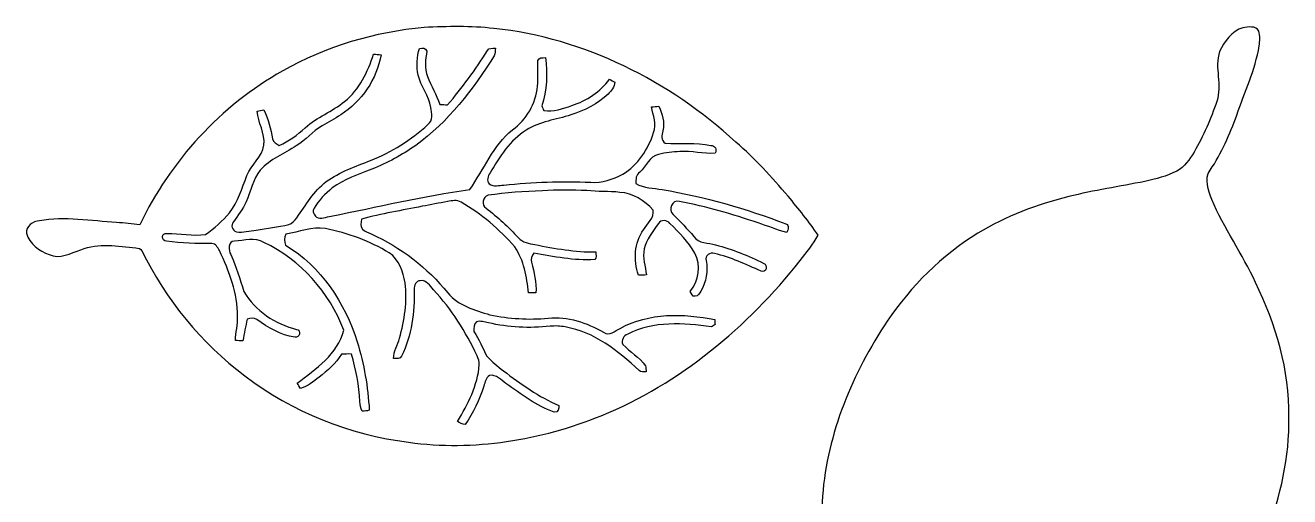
# Model space of a CAD drawing. Header units: centimetres. Extents: x -11.5 to 11.5, y -12.7 to 12.7.
# Drawn here: x -11.51 to 11.55, y 4.08 to 12.69 of the extents above; entities that cross this region are included whole.
import ezdxf

# ---------------------------------------------------------------- set-up
doc = ezdxf.new("R2010")
doc.units = ezdxf.units.CM
doc.header["$MEASUREMENT"] = 0
doc.layers.add('Camada 1', color=7, linetype='Continuous')

msp = doc.modelspace()

# ---------------------------------------------------------------- linework, layer by layer
at = {"layer": 'Camada 1', "color": 156}
for points, knots in [([(10.26724, 12.2054), (10.35507, 12.39026), (10.48807, 12.57969), (10.6941, 12.64038), (10.6941, 12.64038), (10.78864, 12.65132), (10.92729, 12.68518), (10.98125, 12.579), (10.98125, 12.579), (11.01372, 12.49221), (11.00242, 12.39696), (10.99043, 12.3077), (10.99043, 12.3077), (10.91776, 11.86814), (10.72337, 11.46386), (10.58087, 11.04511), (10.58087, 11.04511), (10.45527, 10.69516), (10.30357, 10.35261), (10.09826, 10.04147), (10.09826, 10.04147), (9.97866, 9.8813), (10.06756, 9.67281), (10.12472, 9.50488), (10.12472, 9.50488), (10.35261, 8.98031), (10.68246, 8.50793), (10.92482, 7.99006), (10.92482, 7.99006), (11.29663, 7.22841), (11.54711, 6.39092), (11.53089, 5.53685), (11.53089, 5.53685), (11.54677, 4.81047), (11.3792, 4.09187), (11.12378, 3.41558), (11.12378, 3.41558), (10.88848, 2.8067), (10.58791, 2.21967), (10.19844, 1.69403), (10.19844, 1.69403), (9.76488, 1.11441), (9.21597, 0.61207), (8.56826, 0.28256), (8.56826, 0.28256), (8.28993, 0.13545), (7.99429, 0.0247), (7.69584, -0.07443), (7.69584, -0.07443), (7.26546, -0.19543), (6.82659, -0.28821), (6.38386, -0.3489), (6.38386, -0.3489), (5.94395, -0.43039), (5.48674, -0.46813), (5.07505, -0.65617), (5.07505, -0.65617), (4.96005, -0.70026), (4.86587, -0.83467), (4.73109, -0.79621), (4.73109, -0.79621), (4.67042, -0.79021), (4.6616, -0.71966), (4.65771, -0.67168), (4.65771, -0.67168), (4.6429, -0.33338), (4.47815, -0.02716), (4.31799, 0.26282), (4.31799, 0.26282), (3.91865, 0.95355), (3.47556, 1.63264), (3.24202, 2.40242), (3.24202, 2.40242), (3.06599, 2.94674), (2.99366, 3.52248), (3.02789, 4.09363), (3.02789, 4.09363), (3.11643, 5.24121), (3.5754, 6.33659), (4.2097, 7.28732), (4.2097, 7.28732), (4.6429, 7.92585), (5.201, 8.48642), (5.86105, 8.88964), (5.86105, 8.88964), (6.37292, 9.20044), (6.93807, 9.41846), (7.51945, 9.55815), (7.51945, 9.55815), (7.9763, 9.67422), (8.44303, 9.74336), (8.90481, 9.83509), (8.90481, 9.83509), (9.10271, 9.88236), (9.30521, 9.92645), (9.48619, 10.02383), (9.48619, 10.02383), (9.62976, 10.09896), (9.72149, 10.23866), (9.80439, 10.37237), (9.80439, 10.37237), (9.97444, 10.66518), (10.1092, 10.97702), (10.21856, 11.297), (10.21856, 11.297), (10.31768, 11.59191), (10.17128, 11.91012), (10.26724, 12.2054)], [0, 0, 0, 0, 0.03571429, 0.03571429, 0.03571429, 0.03571429, 0.07142857, 0.07142857, 0.07142857, 0.07142857, 0.10714286, 0.10714286, 0.10714286, 0.10714286, 0.14285714, 0.14285714, 0.14285714, 0.14285714, 0.17857143, 0.17857143, 0.17857143, 0.17857143, 0.21428571, 0.21428571, 0.21428571, 0.21428571, 0.25, 0.25, 0.25, 0.25, 0.28571429, 0.28571429, 0.28571429, 0.28571429, 0.32142857, 0.32142857, 0.32142857, 0.32142857, 0.35714286, 0.35714286, 0.35714286, 0.35714286, 0.39285714, 0.39285714, 0.39285714, 0.39285714, 0.42857143, 0.42857143, 0.42857143, 0.42857143, 0.46428571, 0.46428571, 0.46428571, 0.46428571, 0.5, 0.5, 0.5, 0.5, 0.53571429, 0.53571429, 0.53571429, 0.53571429, 0.57142857, 0.57142857, 0.57142857, 0.57142857, 0.60714286, 0.60714286, 0.60714286, 0.60714286, 0.64285714, 0.64285714, 0.64285714, 0.64285714, 0.67857143, 0.67857143, 0.67857143, 0.67857143, 0.71428571, 0.71428571, 0.71428571, 0.71428571, 0.75, 0.75, 0.75, 0.75, 0.78571429, 0.78571429, 0.78571429, 0.78571429, 0.82142857, 0.82142857, 0.82142857, 0.82142857, 0.85714286, 0.85714286, 0.85714286, 0.85714286, 0.89285714, 0.89285714, 0.89285714, 0.89285714, 0.92857143, 0.92857143, 0.92857143, 0.92857143, 1, 1, 1, 1]), ([(-6.81496, 11.85192), (-6.0258, 12.301), (-5.13644, 12.56417), (-4.23333, 12.64496), (-4.23333, 12.64496), (-3.8107, 12.66331), (-3.38525, 12.6746), (-2.96438, 12.62697), (-2.96438, 12.62697), (-1.31375, 12.45411), (0.23495, 11.66706), (1.44955, 10.55193), (1.44955, 10.55193), (1.7967, 10.25383), (2.10361, 9.91234), (2.40064, 9.56522), (2.40064, 9.56522), (2.59221, 9.33555), (2.78165, 9.10272), (2.94815, 8.85366), (2.94815, 8.85366), (2.86066, 8.68467), (2.73332, 8.5418), (2.62008, 8.39045), (2.62008, 8.39045), (1.66088, 7.17832), (0.4339, 6.14927), (-1.00541, 5.56083), (-1.00541, 5.56083), (-2.11137, 5.1121), (-3.33269, 4.91172), (-4.51979, 5.07646), (-4.51979, 5.07646), (-5.59752, 5.21229), (-6.63857, 5.63209), (-7.50464, 6.28826), (-7.50464, 6.28826), (-8.30086, 6.88516), (-8.94468, 7.67891), (-9.38424, 8.57037), (-9.38424, 8.57037), (-9.3987, 8.61518), (-9.45373, 8.61377), (-9.49113, 8.62188), (-9.49113, 8.62188), (-9.82309, 8.65751), (-10.17375, 8.71677), (-10.49408, 8.58837), (-10.49408, 8.58837), (-10.67928, 8.5291), (-10.88036, 8.41269), (-11.07545, 8.49947), (-11.07545, 8.49947), (-11.25396, 8.56862), (-11.43317, 8.69526), (-11.48538, 8.88929), (-11.48538, 8.88929), (-11.50902, 9.02088), (-11.36437, 9.10519), (-11.2522, 9.11859), (-11.2522, 9.11859), (-10.78512, 9.19691), (-10.31098, 9.11683), (-9.8432, 9.08614), (-9.8432, 9.08614), (-9.70138, 9.07908), (-9.56027, 9.05968), (-9.41916, 9.04451), (-9.41916, 9.04451), (-8.86354, 10.21538), (-7.94667, 11.21621), (-6.81496, 11.85192)], [0, 0, 0, 0, 0.05263158, 0.05263158, 0.05263158, 0.05263158, 0.10526316, 0.10526316, 0.10526316, 0.10526316, 0.15789474, 0.15789474, 0.15789474, 0.15789474, 0.21052632, 0.21052632, 0.21052632, 0.21052632, 0.26315789, 0.26315789, 0.26315789, 0.26315789, 0.31578947, 0.31578947, 0.31578947, 0.31578947, 0.36842105, 0.36842105, 0.36842105, 0.36842105, 0.42105263, 0.42105263, 0.42105263, 0.42105263, 0.47368421, 0.47368421, 0.47368421, 0.47368421, 0.52631579, 0.52631579, 0.52631579, 0.52631579, 0.57894737, 0.57894737, 0.57894737, 0.57894737, 0.63157895, 0.63157895, 0.63157895, 0.63157895, 0.68421053, 0.68421053, 0.68421053, 0.68421053, 0.73684211, 0.73684211, 0.73684211, 0.73684211, 0.78947368, 0.78947368, 0.78947368, 0.78947368, 0.84210526, 0.84210526, 0.84210526, 0.84210526, 0.89473684, 0.89473684, 0.89473684, 0.89473684, 1, 1, 1, 1]), ([(-4.3187, 12.26326), (-4.3187, 12.26326), (-4.3187, 12.26326), (-4.3187, 12.26326), (-4.3187, 12.26326), (-4.37444, 12.10839), (-4.37761, 11.93764), (-4.3434, 11.77748), (-4.3434, 11.77748), (-4.30247, 11.56687), (-4.14655, 11.39859), (-4.11268, 11.18552), (-4.11268, 11.18552), (-4.09857, 11.08145), (-4.06822, 10.94457), (-4.16806, 10.8719), (-4.16806, 10.8719), (-4.47745, 10.5992), (-4.82669, 10.36672), (-5.21229, 10.21715), (-5.21229, 10.21715), (-5.49168, 10.11272), (-5.77603, 10.00759), (-6.0198, 9.83191), (-6.0198, 9.83191), (-6.25228, 9.66045), (-6.39092, 9.40188), (-6.5599, 9.17434), (-6.5599, 9.17434), (-6.60011, 9.12565), (-6.63751, 9.06285), (-6.70489, 9.05122), (-6.70489, 9.05122), (-6.90033, 9.00253), (-7.1014, 8.98102), (-7.29967, 8.94715), (-7.29967, 8.94715), (-7.41927, 8.9355), (-7.53921, 8.89776), (-7.65951, 8.91681), (-7.65951, 8.91681), (-7.73711, 8.93657), (-7.76498, 9.04063), (-7.71455, 9.09954), (-7.71455, 9.09954), (-7.63023, 9.21561), (-7.54097, 9.3292), (-7.48417, 9.4622), (-7.48417, 9.4622), (-7.39174, 9.65305), (-7.36318, 9.87671), (-7.22417, 10.04358), (-7.22417, 10.04358), (-7.04427, 10.24325), (-6.78921, 10.34344), (-6.56695, 10.48526), (-6.56695, 10.48526), (-6.39833, 10.59074), (-6.27133, 10.7509), (-6.09811, 10.85038), (-6.09811, 10.85038), (-5.98452, 10.9167), (-5.86775, 10.97808), (-5.75734, 11.05005), (-5.75734, 11.05005), (-5.37562, 11.29312), (-5.09763, 11.70269), (-5.02143, 12.14861), (-5.02143, 12.14861), (-5.06764, 12.15072), (-5.11315, 12.15425), (-5.15902, 12.15918), (-5.15902, 12.15918), (-5.26238, 11.8364), (-5.41408, 11.51149), (-5.68607, 11.29665), (-5.68607, 11.29665), (-5.90797, 11.10896), (-6.19159, 11.01195), (-6.40644, 10.81475), (-6.40644, 10.81475), (-6.5479, 10.68458), (-6.70418, 10.56957), (-6.88021, 10.49055), (-6.88021, 10.49055), (-6.92185, 10.52794), (-6.99381, 10.55017), (-6.99947, 10.61332), (-6.99947, 10.61332), (-7.02663, 10.79641), (-7.08377, 10.97244), (-7.15785, 11.14178), (-7.15785, 11.14178), (-7.19842, 11.13507), (-7.23935, 11.12872), (-7.2792, 11.11884), (-7.2792, 11.11884), (-7.27145, 10.90753), (-7.12752, 10.71597), (-7.15751, 10.49901), (-7.15751, 10.49901), (-7.19242, 10.27959), (-7.38893, 10.14165), (-7.46794, 9.94198), (-7.46794, 9.94198), (-7.56214, 9.71126), (-7.62175, 9.45938), (-7.78651, 9.26499), (-7.78651, 9.26499), (-7.91492, 9.11789), (-8.05568, 8.97643), (-8.22007, 8.86953), (-8.22007, 8.86953), (-8.45466, 8.83743), (-8.69033, 8.88188), (-8.92527, 8.88646), (-8.92527, 8.88646), (-9.02582, 8.9154), (-9.03181, 8.73689), (-8.93445, 8.74323), (-8.93445, 8.74323), (-8.66104, 8.70479), (-8.38446, 8.70373), (-8.1093, 8.70196), (-8.1093, 8.70196), (-8.03416, 8.70655), (-8.001, 8.62753), (-7.96959, 8.5732), (-7.96959, 8.5732), (-7.78898, 8.1982), (-7.63905, 7.79426), (-7.63729, 7.3727), (-7.63729, 7.3727), (-7.63305, 7.22453), (-7.67362, 7.07989), (-7.67856, 6.93208), (-7.67856, 6.93208), (-7.63269, 6.92962), (-7.58684, 6.92855), (-7.54062, 6.92962), (-7.54062, 6.92962), (-7.51311, 7.0612), (-7.4937, 7.1942), (-7.46125, 7.32437), (-7.46125, 7.32437), (-7.40409, 7.33107), (-7.33918, 7.35787), (-7.28909, 7.31519), (-7.28909, 7.31519), (-7.0806, 7.1702), (-6.85305, 7.02592), (-6.59553, 6.99664), (-6.59553, 6.99664), (-6.50628, 6.96453), (-6.46959, 7.12716), (-6.56061, 7.13668), (-6.56061, 7.13668), (-6.95359, 7.23087), (-7.31943, 7.47289), (-7.52369, 7.82637), (-7.52369, 7.82637), (-7.596, 8.05356), (-7.66022, 8.28393), (-7.76393, 8.49947), (-7.76393, 8.49947), (-7.80415, 8.57919), (-7.82002, 8.74676), (-7.69338, 8.74465), (-7.69338, 8.74465), (-7.51557, 8.75312), (-7.32013, 8.8265), (-7.15785, 8.72031), (-7.15785, 8.72031), (-6.48545, 8.40634), (-5.9644, 7.81295), (-5.70194, 7.12257), (-5.70194, 7.12257), (-5.80602, 6.67631), (-6.21805, 6.42126), (-6.54931, 6.15173), (-6.54931, 6.15173), (-6.53415, 6.1281), (-6.5038, 6.08047), (-6.48864, 6.05683), (-6.48864, 6.05683), (-6.36057, 6.09494), (-6.25722, 6.18208), (-6.1528, 6.26109), (-6.1528, 6.26109), (-5.99863, 6.38245), (-5.84799, 6.51474), (-5.74321, 6.68197), (-5.74321, 6.68197), (-5.68289, 6.68655), (-5.62292, 6.68725), (-5.5626, 6.68655), (-5.5626, 6.68655), (-5.47582, 6.40467), (-5.42254, 6.11187), (-5.40597, 5.8173), (-5.40597, 5.8173), (-5.40173, 5.75768), (-5.39184, 5.69701), (-5.36539, 5.64268), (-5.36539, 5.64268), (-5.32165, 5.64198), (-5.27826, 5.64797), (-5.23558, 5.66067), (-5.23558, 5.66067), (-5.2645, 6.08329), (-5.32659, 6.50558), (-5.45923, 6.90915), (-5.45923, 6.90915), (-5.67689, 7.61929), (-6.11681, 8.28533), (-6.76205, 8.67233), (-6.76205, 8.67233), (-6.79202, 8.7383), (-6.78461, 8.80815), (-6.7571, 8.87341), (-6.7571, 8.87341), (-6.51898, 8.91575), (-6.28297, 9.01206), (-6.03744, 8.97431), (-6.03744, 8.97431), (-5.6268, 8.89776), (-5.22922, 8.74818), (-4.87221, 8.53052), (-4.87221, 8.53052), (-4.68982, 8.41127), (-4.62104, 8.18832), (-4.58435, 7.98476), (-4.58435, 7.98476), (-4.53602, 7.64575), (-4.5988, 7.30284), (-4.68524, 6.97511), (-4.68524, 6.97511), (-4.71699, 6.84917), (-4.79777, 6.73559), (-4.7939, 6.60188), (-4.7939, 6.60188), (-4.7452, 6.61423), (-4.66514, 6.58459), (-4.64643, 6.64845), (-4.64643, 6.64845), (-4.46475, 7.02592), (-4.40655, 7.45208), (-4.41888, 7.86765), (-4.41888, 7.86765), (-4.42241, 7.93608), (-4.38538, 8.02498), (-4.30564, 8.02463), (-4.30564, 8.02463), (-4.19381, 8.04086), (-4.12996, 7.92903), (-4.06364, 7.85988), (-4.06364, 7.85988), (-3.73768, 7.50288), (-3.47486, 7.09153), (-3.27025, 6.65444), (-3.27025, 6.65444), (-3.24908, 6.60259), (-3.22403, 6.54861), (-3.23003, 6.4904), (-3.23003, 6.4904), (-3.25966, 6.11363), (-3.43712, 5.77144), (-3.62866, 5.45324), (-3.62866, 5.45324), (-3.58634, 5.425), (-3.53905, 5.40737), (-3.48862, 5.39855), (-3.48862, 5.39855), (-3.34291, 5.61516), (-3.2205, 5.84941), (-3.14924, 6.10164), (-3.14924, 6.10164), (-3.1249, 6.17007), (-3.11467, 6.25792), (-3.04165, 6.29391), (-3.04165, 6.29391), (-2.91958, 6.31966), (-2.83527, 6.2103), (-2.74389, 6.14961), (-2.74389, 6.14961), (-2.46803, 5.95066), (-2.18827, 5.74111), (-1.86548, 5.62573), (-1.86548, 5.62573), (-1.78435, 5.60882), (-1.78047, 5.69312), (-1.77835, 5.74957), (-1.77835, 5.74957), (-2.14877, 5.89986), (-2.47332, 6.14045), (-2.78977, 6.38069), (-2.78977, 6.38069), (-2.89277, 6.46535), (-3.00777, 6.54015), (-3.08997, 6.64703), (-3.08997, 6.64703), (-3.17394, 6.7945), (-3.23108, 6.95713), (-3.33092, 7.09577), (-3.33092, 7.09577), (-3.33021, 7.15822), (-3.33691, 7.22948), (-3.28188, 7.27357), (-3.28188, 7.27357), (-3.20957, 7.29721), (-3.13584, 7.27075), (-3.06492, 7.25557), (-3.06492, 7.25557), (-2.69733, 7.1695), (-2.31493, 7.15222), (-1.93993, 7.19278), (-1.93993, 7.19278), (-1.84784, 7.20302), (-1.75436, 7.19771), (-1.66299, 7.17937), (-1.66299, 7.17937), (-1.13312, 7.09224), (-0.69708, 6.74334), (-0.3175, 6.38493), (-0.3175, 6.38493), (-0.28468, 6.34646), (-0.23035, 6.36588), (-0.18696, 6.36023), (-0.18696, 6.36023), (-0.18837, 6.39797), (-0.1919, 6.43573), (-0.19755, 6.47276), (-0.19755, 6.47276), (-0.31537, 6.62269), (-0.478, 6.72747), (-0.61312, 6.85906), (-0.61312, 6.85906), (-0.6484, 6.93807), (-0.59901, 7.02027), (-0.52422, 7.05131), (-0.52422, 7.05131), (-0.05326, 7.29156), (0.49283, 7.25346), (0.99976, 7.18219), (0.99976, 7.18219), (1.01706, 7.19242), (1.05127, 7.21289), (1.0682, 7.22312), (1.0682, 7.22312), (1.06715, 7.25382), (1.0668, 7.28415), (1.0661, 7.31448), (1.0661, 7.31448), (0.49388, 7.43126), (-0.13652, 7.44254), (-0.66216, 7.15503), (-0.66216, 7.15503), (-0.75564, 7.11164), (-0.85936, 7.00722), (-0.96343, 7.08377), (-0.96343, 7.08377), (-1.26858, 7.2584), (-1.61854, 7.37763), (-1.97379, 7.34024), (-1.97379, 7.34024), (-2.32974, 7.30603), (-2.68746, 7.33107), (-3.03705, 7.40127), (-3.03705, 7.40127), (-3.31152, 7.48558), (-3.61385, 7.56849), (-3.8033, 7.79992), (-3.8033, 7.79992), (-4.179, 8.26064), (-4.66054, 8.63706), (-5.20488, 8.8773), (-5.20488, 8.8773), (-5.25814, 8.90269), (-5.31424, 8.92457), (-5.35975, 8.96196), (-5.35975, 8.96196), (-5.40597, 9.01382), (-5.38127, 9.08685), (-5.3788, 9.14858), (-5.3788, 9.14858), (-5.01473, 9.24841), (-4.64007, 9.30698), (-4.27036, 9.38212), (-4.27036, 9.38212), (-4.11656, 9.41246), (-3.96168, 9.43892), (-3.80753, 9.46961), (-3.80753, 9.46961), (-3.72745, 9.48231), (-3.63643, 9.50348), (-3.5627, 9.45691), (-3.5627, 9.45691), (-3.19158, 9.24525), (-2.86349, 8.96267), (-2.58163, 8.64305), (-2.58163, 8.64305), (-2.42005, 8.39611), (-2.35902, 8.09519), (-2.3361, 7.8045), (-2.3361, 7.8045), (-2.28988, 7.8045), (-2.24367, 7.80345), (-2.19674, 7.80167), (-2.19674, 7.80167), (-2.1851, 7.99182), (-2.23026, 8.17668), (-2.27646, 8.35942), (-2.27646, 8.35942), (-2.30222, 8.4208), (-2.26589, 8.47689), (-2.23838, 8.52946), (-2.23838, 8.52946), (-1.87218, 8.46172), (-1.50071, 8.38623), (-1.12606, 8.41092), (-1.12606, 8.41092), (-1.07631, 8.43597), (-1.11371, 8.50477), (-1.10559, 8.54816), (-1.10559, 8.54816), (-1.4799, 8.54639), (-1.85067, 8.61165), (-2.21684, 8.68291), (-2.21684, 8.68291), (-2.32233, 8.70585), (-2.44264, 8.72137), (-2.51741, 8.80815), (-2.51741, 8.80815), (-2.6984, 9.0043), (-2.89453, 9.18598), (-3.1069, 9.3472), (-3.1069, 9.3472), (-3.20004, 9.40469), (-3.17041, 9.55428), (-3.07057, 9.58532), (-3.07057, 9.58532), (-2.74179, 9.62448), (-2.41229, 9.66011), (-2.08033, 9.66152), (-2.08033, 9.66152), (-1.81115, 9.68974), (-1.53916, 9.67563), (-1.26894, 9.67105), (-1.26894, 9.67105), (-1.0689, 9.64459), (-0.86642, 9.66045), (-0.6664, 9.63507), (-0.6664, 9.63507), (-0.43039, 9.62625), (-0.21307, 9.48795), (-0.06278, 9.31298), (-0.06278, 9.31298), (-0.02892, 9.17045), (-0.17533, 9.06886), (-0.23459, 8.95208), (-0.23459, 8.95208), (-0.41275, 8.71643), (-0.41416, 8.39716), (-0.32878, 8.12553), (-0.32878, 8.12553), (-0.27939, 8.12553), (-0.23035, 8.12658), (-0.18097, 8.12905), (-0.18097, 8.12905), (-0.2046, 8.28569), (-0.25752, 8.44337), (-0.22401, 8.60319), (-0.22401, 8.60319), (-0.18238, 8.77817), (-0.06809, 8.92245), (0.03562, 9.06497), (0.03562, 9.06497), (0.0822, 9.14223), (0.19473, 9.13588), (0.24659, 9.0678), (0.24659, 9.0678), (0.41205, 8.90235), (0.58278, 8.73372), (0.69744, 8.52769), (0.69744, 8.52769), (0.82125, 8.30509), (0.76975, 8.02216), (0.61524, 7.82778), (0.61524, 7.82778), (0.64381, 7.79921), (0.64664, 7.72195), (0.70379, 7.74381), (0.70379, 7.74381), (0.76022, 7.73358), (0.78069, 7.79921), (0.80892, 7.83412), (0.80892, 7.83412), (0.90805, 8.00064), (0.94192, 8.20278), (0.90664, 8.39293), (0.90664, 8.39293), (0.87948, 8.48289), (0.97683, 8.5471), (1.05762, 8.5217), (1.05762, 8.5217), (1.35395, 8.45008), (1.63194, 8.32167), (1.90923, 8.1975), (1.90923, 8.1975), (1.99955, 8.15304), (2.03941, 8.31461), (1.95545, 8.33966), (1.95545, 8.33966), (1.67781, 8.48571), (1.38041, 8.59508), (1.07772, 8.67762), (1.07772, 8.67762), (0.94262, 8.71714), (0.76941, 8.70196), (0.68014, 8.83108), (0.68014, 8.83108), (0.56549, 8.97395), (0.43285, 9.0999), (0.30551, 9.23113), (0.30551, 9.23113), (0.20778, 9.31262), (0.28151, 9.51089), (0.41875, 9.4675), (0.41875, 9.4675), (0.90664, 9.37789), (1.3836, 9.23678), (1.85384, 9.07979), (1.85384, 9.07979), (2.02917, 9.02264), (2.1985, 8.94715), (2.37771, 8.90164), (2.37771, 8.90164), (2.39606, 8.9535), (2.43662, 9.03534), (2.36044, 9.06039), (2.36044, 9.06039), (1.63125, 9.3412), (0.87558, 9.55921), (0.10371, 9.68587), (0.10371, 9.68587), (-0.05679, 9.71655), (-0.22895, 9.71232), (-0.37429, 9.79487), (-0.37429, 9.79487), (-0.37711, 9.87319), (-0.37535, 9.95609), (-0.30514, 10.00619), (-0.30514, 10.00619), (-0.18625, 10.1092), (-0.12841, 10.29088), (0.03774, 10.32898), (0.03774, 10.32898), (0.16369, 10.3632), (0.29491, 10.37272), (0.42474, 10.38189), (0.42474, 10.38189), (0.64169, 10.39565), (0.85653, 10.33356), (1.0735, 10.35084), (1.0735, 10.35084), (1.10313, 10.42246), (1.07209, 10.49231), (0.98989, 10.49231), (0.98989, 10.49231), (0.71613, 10.55369), (0.43427, 10.50854), (0.1584, 10.53288), (0.1584, 10.53288), (0.0829, 10.58509), (0.09489, 10.68458), (0.1164, 10.76113), (0.1164, 10.76113), (0.1538, 10.91388), (0.10971, 11.06981), (0.04339, 11.20739), (0.04339, 11.20739), (-0.00175, 11.20352), (-0.04655, 11.19928), (-0.09102, 11.19434), (-0.09102, 11.19434), (-0.06103, 11.04088), (0.01057, 10.88178), (-0.05115, 10.7262), (-0.05115, 10.7262), (-0.15416, 10.42564), (-0.33301, 10.13036), (-0.6156, 9.96879), (-0.6156, 9.96879), (-0.79375, 9.8739), (-0.99447, 9.80227), (-1.19909, 9.81957), (-1.19909, 9.81957), (-1.72755, 9.84144), (-2.25743, 9.82415), (-2.78306, 9.76982), (-2.78306, 9.76982), (-2.87126, 9.76277), (-2.97003, 9.73631), (-3.04906, 9.79028), (-3.04906, 9.79028), (-3.10797, 9.84884), (-3.06987, 9.93175), (-3.03423, 9.99101), (-3.03423, 9.99101), (-2.86103, 10.28453), (-2.67194, 10.58932), (-2.37313, 10.7703), (-2.37313, 10.7703), (-2.13006, 10.93293), (-1.83232, 10.95903), (-1.56069, 11.049), (-1.56069, 11.049), (-1.31127, 11.12766), (-1.07209, 11.25043), (-0.88089, 11.4307), (-0.88089, 11.4307), (-0.82515, 11.49103), (-0.75812, 11.55805), (-0.75988, 11.64624), (-0.75988, 11.64624), (-0.78351, 11.66001), (-0.83078, 11.68788), (-0.85443, 11.70163), (-0.85443, 11.70163), (-1.0227, 11.46844), (-1.27423, 11.31252), (-1.54305, 11.21974), (-1.54305, 11.21974), (-1.70744, 11.16471), (-1.87924, 11.09909), (-2.05563, 11.12837), (-2.05563, 11.12837), (-2.06445, 11.14989), (-2.08209, 11.19293), (-2.09125, 11.21444), (-2.09125, 11.21444), (-1.99495, 11.49702), (-1.98402, 11.80465), (-2.02564, 12.09851), (-2.02564, 12.09851), (-2.07398, 12.08617), (-2.14841, 12.10591), (-2.16041, 12.0403), (-2.16041, 12.0403), (-2.17063, 11.88437), (-2.1537, 11.72738), (-2.17028, 11.57146), (-2.17028, 11.57146), (-2.19886, 11.25784), (-2.36748, 10.95833), (-2.62607, 10.777), (-2.62607, 10.777), (-2.97885, 10.48808), (-3.14924, 10.05416), (-3.40147, 9.68762), (-3.40147, 9.68762), (-4.25272, 9.56768), (-5.09128, 9.37119), (-5.93372, 9.20184), (-5.93372, 9.20184), (-6.02121, 9.18809), (-6.11645, 9.14047), (-6.20182, 9.18562), (-6.20182, 9.18562), (-6.23851, 9.2269), (-6.28332, 9.29145), (-6.24346, 9.34543), (-6.24346, 9.34543), (-6.15843, 9.48936), (-6.04026, 9.61248), (-5.91043, 9.71761), (-5.91043, 9.71761), (-5.69277, 9.87212), (-5.43877, 9.96385), (-5.19148, 10.05874), (-5.19148, 10.05874), (-4.90819, 10.17058), (-4.63832, 10.31627), (-4.38996, 10.49231), (-4.38996, 10.49231), (-3.79694, 10.922), (-3.34398, 11.51325), (-2.95875, 12.12885), (-2.95875, 12.12885), (-2.93404, 12.17048), (-2.94357, 12.22162), (-2.93758, 12.26749), (-2.93758, 12.26749), (-2.98732, 12.25938), (-3.05859, 12.28195), (-3.08292, 12.22269), (-3.08292, 12.22269), (-3.29988, 11.87484), (-3.54224, 11.54324), (-3.80858, 11.23173), (-3.80858, 11.23173), (-3.85585, 11.23456), (-3.90313, 11.23809), (-3.95005, 11.24196), (-3.95005, 11.24196), (-4.0125, 11.41694), (-4.10739, 11.57816), (-4.17405, 11.75137), (-4.17405, 11.75137), (-4.23509, 11.90025), (-4.20792, 12.06076), (-4.18818, 12.21457), (-4.18818, 12.21457), (-4.20652, 12.27242), (-4.26895, 12.27525), (-4.3187, 12.26326)], [0, 0, 0, 0, 0.00555556, 0.00555556, 0.00555556, 0.00555556, 0.01111111, 0.01111111, 0.01111111, 0.01111111, 0.01666667, 0.01666667, 0.01666667, 0.01666667, 0.02222222, 0.02222222, 0.02222222, 0.02222222, 0.02777778, 0.02777778, 0.02777778, 0.02777778, 0.03333333, 0.03333333, 0.03333333, 0.03333333, 0.03888889, 0.03888889, 0.03888889, 0.03888889, 0.04444444, 0.04444444, 0.04444444, 0.04444444, 0.05, 0.05, 0.05, 0.05, 0.05555556, 0.05555556, 0.05555556, 0.05555556, 0.06111111, 0.06111111, 0.06111111, 0.06111111, 0.06666667, 0.06666667, 0.06666667, 0.06666667, 0.07222222, 0.07222222, 0.07222222, 0.07222222, 0.07777778, 0.07777778, 0.07777778, 0.07777778, 0.08333333, 0.08333333, 0.08333333, 0.08333333, 0.08888889, 0.08888889, 0.08888889, 0.08888889, 0.09444444, 0.09444444, 0.09444444, 0.09444444, 0.1, 0.1, 0.1, 0.1, 0.10555556, 0.10555556, 0.10555556, 0.10555556, 0.11111111, 0.11111111, 0.11111111, 0.11111111, 0.11666667, 0.11666667, 0.11666667, 0.11666667, 0.12222222, 0.12222222, 0.12222222, 0.12222222, 0.12777778, 0.12777778, 0.12777778, 0.12777778, 0.13333333, 0.13333333, 0.13333333, 0.13333333, 0.13888889, 0.13888889, 0.13888889, 0.13888889, 0.14444444, 0.14444444, 0.14444444, 0.14444444, 0.15, 0.15, 0.15, 0.15, 0.15555556, 0.15555556, 0.15555556, 0.15555556, 0.16111111, 0.16111111, 0.16111111, 0.16111111, 0.16666667, 0.16666667, 0.16666667, 0.16666667, 0.17222222, 0.17222222, 0.17222222, 0.17222222, 0.17777778, 0.17777778, 0.17777778, 0.17777778, 0.18333333, 0.18333333, 0.18333333, 0.18333333, 0.18888889, 0.18888889, 0.18888889, 0.18888889, 0.19444444, 0.19444444, 0.19444444, 0.19444444, 0.2, 0.2, 0.2, 0.2, 0.20555556, 0.20555556, 0.20555556, 0.20555556, 0.21111111, 0.21111111, 0.21111111, 0.21111111, 0.21666667, 0.21666667, 0.21666667, 0.21666667, 0.22222222, 0.22222222, 0.22222222, 0.22222222, 0.22777778, 0.22777778, 0.22777778, 0.22777778, 0.23333333, 0.23333333, 0.23333333, 0.23333333, 0.23888889, 0.23888889, 0.23888889, 0.23888889, 0.24444444, 0.24444444, 0.24444444, 0.24444444, 0.25, 0.25, 0.25, 0.25, 0.25555556, 0.25555556, 0.25555556, 0.25555556, 0.26111111, 0.26111111, 0.26111111, 0.26111111, 0.26666667, 0.26666667, 0.26666667, 0.26666667, 0.27222222, 0.27222222, 0.27222222, 0.27222222, 0.27777778, 0.27777778, 0.27777778, 0.27777778, 0.28333333, 0.28333333, 0.28333333, 0.28333333, 0.28888889, 0.28888889, 0.28888889, 0.28888889, 0.29444444, 0.29444444, 0.29444444, 0.29444444, 0.3, 0.3, 0.3, 0.3, 0.30555556, 0.30555556, 0.30555556, 0.30555556, 0.31111111, 0.31111111, 0.31111111, 0.31111111, 0.31666667, 0.31666667, 0.31666667, 0.31666667, 0.32222222, 0.32222222, 0.32222222, 0.32222222, 0.32777778, 0.32777778, 0.32777778, 0.32777778, 0.33333333, 0.33333333, 0.33333333, 0.33333333, 0.33888889, 0.33888889, 0.33888889, 0.33888889, 0.34444444, 0.34444444, 0.34444444, 0.34444444, 0.35, 0.35, 0.35, 0.35, 0.35555556, 0.35555556, 0.35555556, 0.35555556, 0.36111111, 0.36111111, 0.36111111, 0.36111111, 0.36666667, 0.36666667, 0.36666667, 0.36666667, 0.37222222, 0.37222222, 0.37222222, 0.37222222, 0.37777778, 0.37777778, 0.37777778, 0.37777778, 0.38333333, 0.38333333, 0.38333333, 0.38333333, 0.38888889, 0.38888889, 0.38888889, 0.38888889, 0.39444444, 0.39444444, 0.39444444, 0.39444444, 0.4, 0.4, 0.4, 0.4, 0.40555556, 0.40555556, 0.40555556, 0.40555556, 0.41111111, 0.41111111, 0.41111111, 0.41111111, 0.41666667, 0.41666667, 0.41666667, 0.41666667, 0.42222222, 0.42222222, 0.42222222, 0.42222222, 0.42777778, 0.42777778, 0.42777778, 0.42777778, 0.43333333, 0.43333333, 0.43333333, 0.43333333, 0.43888889, 0.43888889, 0.43888889, 0.43888889, 0.44444444, 0.44444444, 0.44444444, 0.44444444, 0.45, 0.45, 0.45, 0.45, 0.45555556, 0.45555556, 0.45555556, 0.45555556, 0.46111111, 0.46111111, 0.46111111, 0.46111111, 0.46666667, 0.46666667, 0.46666667, 0.46666667, 0.47222222, 0.47222222, 0.47222222, 0.47222222, 0.47777778, 0.47777778, 0.47777778, 0.47777778, 0.48333333, 0.48333333, 0.48333333, 0.48333333, 0.48888889, 0.48888889, 0.48888889, 0.48888889, 0.49444444, 0.49444444, 0.49444444, 0.49444444, 0.5, 0.5, 0.5, 0.5, 0.50555556, 0.50555556, 0.50555556, 0.50555556, 0.51111111, 0.51111111, 0.51111111, 0.51111111, 0.51666667, 0.51666667, 0.51666667, 0.51666667, 0.52222222, 0.52222222, 0.52222222, 0.52222222, 0.52777778, 0.52777778, 0.52777778, 0.52777778, 0.53333333, 0.53333333, 0.53333333, 0.53333333, 0.53888889, 0.53888889, 0.53888889, 0.53888889, 0.54444444, 0.54444444, 0.54444444, 0.54444444, 0.55, 0.55, 0.55, 0.55, 0.55555556, 0.55555556, 0.55555556, 0.55555556, 0.56111111, 0.56111111, 0.56111111, 0.56111111, 0.56666667, 0.56666667, 0.56666667, 0.56666667, 0.57222222, 0.57222222, 0.57222222, 0.57222222, 0.57777778, 0.57777778, 0.57777778, 0.57777778, 0.58333333, 0.58333333, 0.58333333, 0.58333333, 0.58888889, 0.58888889, 0.58888889, 0.58888889, 0.59444444, 0.59444444, 0.59444444, 0.59444444, 0.6, 0.6, 0.6, 0.6, 0.60555556, 0.60555556, 0.60555556, 0.60555556, 0.61111111, 0.61111111, 0.61111111, 0.61111111, 0.61666667, 0.61666667, 0.61666667, 0.61666667, 0.62222222, 0.62222222, 0.62222222, 0.62222222, 0.62777778, 0.62777778, 0.62777778, 0.62777778, 0.63333333, 0.63333333, 0.63333333, 0.63333333, 0.63888889, 0.63888889, 0.63888889, 0.63888889, 0.64444444, 0.64444444, 0.64444444, 0.64444444, 0.65, 0.65, 0.65, 0.65, 0.65555556, 0.65555556, 0.65555556, 0.65555556, 0.66111111, 0.66111111, 0.66111111, 0.66111111, 0.66666667, 0.66666667, 0.66666667, 0.66666667, 0.67222222, 0.67222222, 0.67222222, 0.67222222, 0.67777778, 0.67777778, 0.67777778, 0.67777778, 0.68333333, 0.68333333, 0.68333333, 0.68333333, 0.68888889, 0.68888889, 0.68888889, 0.68888889, 0.69444444, 0.69444444, 0.69444444, 0.69444444, 0.7, 0.7, 0.7, 0.7, 0.70555556, 0.70555556, 0.70555556, 0.70555556, 0.71111111, 0.71111111, 0.71111111, 0.71111111, 0.71666667, 0.71666667, 0.71666667, 0.71666667, 0.72222222, 0.72222222, 0.72222222, 0.72222222, 0.72777778, 0.72777778, 0.72777778, 0.72777778, 0.73333333, 0.73333333, 0.73333333, 0.73333333, 0.73888889, 0.73888889, 0.73888889, 0.73888889, 0.74444444, 0.74444444, 0.74444444, 0.74444444, 0.75, 0.75, 0.75, 0.75, 0.75555556, 0.75555556, 0.75555556, 0.75555556, 0.76111111, 0.76111111, 0.76111111, 0.76111111, 0.76666667, 0.76666667, 0.76666667, 0.76666667, 0.77222222, 0.77222222, 0.77222222, 0.77222222, 0.77777778, 0.77777778, 0.77777778, 0.77777778, 0.78333333, 0.78333333, 0.78333333, 0.78333333, 0.78888889, 0.78888889, 0.78888889, 0.78888889, 0.79444444, 0.79444444, 0.79444444, 0.79444444, 0.8, 0.8, 0.8, 0.8, 0.80555556, 0.80555556, 0.80555556, 0.80555556, 0.81111111, 0.81111111, 0.81111111, 0.81111111, 0.81666667, 0.81666667, 0.81666667, 0.81666667, 0.82222222, 0.82222222, 0.82222222, 0.82222222, 0.82777778, 0.82777778, 0.82777778, 0.82777778, 0.83333333, 0.83333333, 0.83333333, 0.83333333, 0.83888889, 0.83888889, 0.83888889, 0.83888889, 0.84444444, 0.84444444, 0.84444444, 0.84444444, 0.85, 0.85, 0.85, 0.85, 0.85555556, 0.85555556, 0.85555556, 0.85555556, 0.86111111, 0.86111111, 0.86111111, 0.86111111, 0.86666667, 0.86666667, 0.86666667, 0.86666667, 0.87222222, 0.87222222, 0.87222222, 0.87222222, 0.87777778, 0.87777778, 0.87777778, 0.87777778, 0.88333333, 0.88333333, 0.88333333, 0.88333333, 0.88888889, 0.88888889, 0.88888889, 0.88888889, 0.89444444, 0.89444444, 0.89444444, 0.89444444, 0.9, 0.9, 0.9, 0.9, 0.90555556, 0.90555556, 0.90555556, 0.90555556, 0.91111111, 0.91111111, 0.91111111, 0.91111111, 0.91666667, 0.91666667, 0.91666667, 0.91666667, 0.92222222, 0.92222222, 0.92222222, 0.92222222, 0.92777778, 0.92777778, 0.92777778, 0.92777778, 0.93333333, 0.93333333, 0.93333333, 0.93333333, 0.93888889, 0.93888889, 0.93888889, 0.93888889, 0.94444444, 0.94444444, 0.94444444, 0.94444444, 0.95, 0.95, 0.95, 0.95, 0.95555556, 0.95555556, 0.95555556, 0.95555556, 0.96111111, 0.96111111, 0.96111111, 0.96111111, 0.96666667, 0.96666667, 0.96666667, 0.96666667, 0.97222222, 0.97222222, 0.97222222, 0.97222222, 0.97777778, 0.97777778, 0.97777778, 0.97777778, 0.98333333, 0.98333333, 0.98333333, 0.98333333, 0.98888889, 0.98888889, 0.98888889, 0.98888889, 1, 1, 1, 1])]:
    msp.add_open_spline(points, degree=3, knots=knots, dxfattribs=at)

doc.saveas('drawing.dxf')
